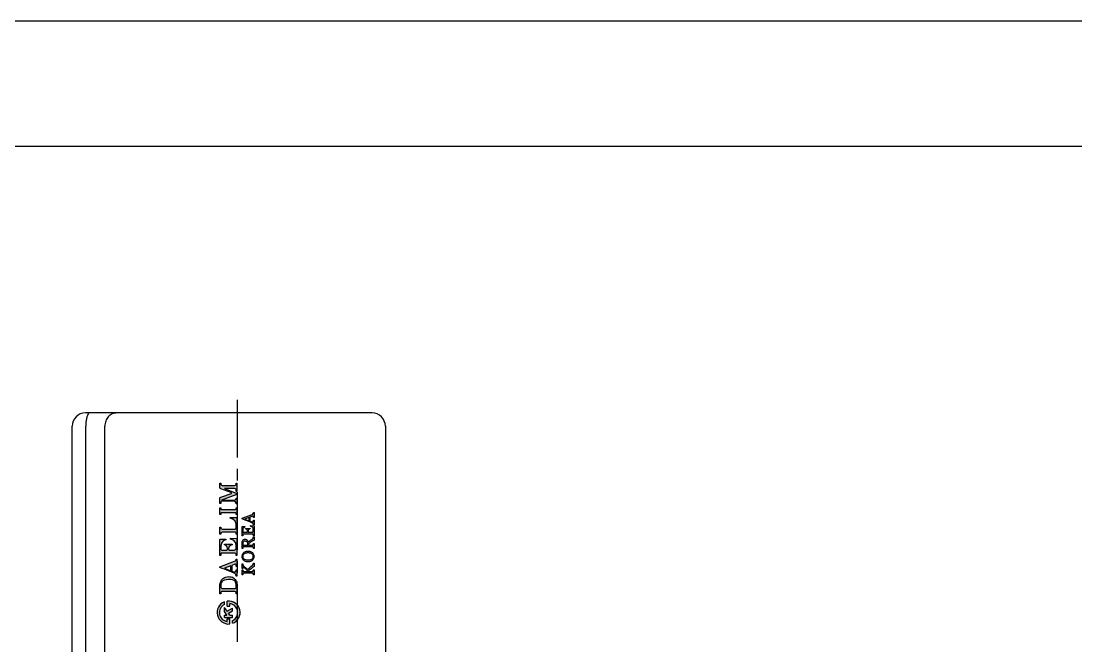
# Model space of a CAD drawing. Extents: x 38931 to 39525, y 15845 to 16265.
# Drawn here: x 39049.3 to 39209.3, y 16170.2 to 16265 of the extents above; entities that cross this region are included whole.
import ezdxf

# ---------------------------------------------------------------- set-up
doc = ezdxf.new("R2010")
doc.units = 0
doc.header["$LTSCALE"] = 7
doc.header["$MEASUREMENT"] = 0
doc.linetypes.add('CENTER', pattern=[2, 1.25, -0.25, 0.25, -0.25])
doc.layers.get('0').update_dxf_attribs({"color": 2, "linetype": 'CONTINUOUS'})
for name, color, linetype in [('CL', 1, 'CENTER'), ('D', 2, 'CONTINUOUS'), ('DIM', 2, 'CONTINUOUS'), ('DWG', 7, 'CONTINUOUS'), ('HATCHING', 3, 'CONTINUOUS'), ('TXT', 4, 'CONTINUOUS')]:
    doc.layers.add(name, color=color, linetype=linetype)

# ---------------------------------------------------------------- blocks, each defined once
blk = doc.blocks.new('a')
at = {"layer": 'HATCHING', "linetype": 'Continuous'}
h = blk.add_hatch(color=256, dxfattribs=at)
h.paths.add_polyline_path([(6607.74, 905.11), (6607.61, 905.11), (6607.61, 904.98), (6607.59, 904.86), (6607.5, 904.78), (6607.38, 904.75), (6605.5, 904.75), (6605.39, 904.78), (6605.31, 904.86), (6605.28, 904.97), (6605.27, 905.11), (6605.14, 905.11), (6605.14, 904.4), (6605.17, 904.33), (6605.21, 904.27), (6605.28, 904.24), (6605.83, 904.05), (6606.38, 903.84), (6606.92, 903.63), (6606.92, 903.56), (6605.27, 902.98), (6605.21, 902.93), (6605.16, 902.87), (6605.14, 902.79), (6605.14, 902), (6605.27, 902), (6605.27, 902.1), (6605.29, 902.22), (6605.36, 902.31), (6605.51, 902.35), (6607.28, 902.35), (6607.45, 902.3), (6607.56, 902.18), (6607.61, 901.99), (6607.74, 901.99), (6607.74, 902.84), (6607.61, 902.84), (6607.57, 902.69), (6607.46, 902.58), (6607.3, 902.54), (6606.99, 902.54), (6605.41, 902.54), (6607.7, 903.36), (6607.7, 903.56), (6605.82, 904.28), (6607.38, 904.28), (6607.52, 904.24), (6607.59, 904.14), (6607.62, 904), (6607.61, 903.84), (6607.74, 903.84)])
h.paths.add_polyline_path([(6607.74, 901.37), (6607.61, 901.37), (6607.61, 901.24), (6607.59, 901.16), (6607.53, 901.12), (6607.44, 901.1), (6605.41, 901.1), (6605.35, 901.12), (6605.3, 901.17), (6605.28, 901.24), (6605.27, 901.37), (6605.14, 901.37), (6605.14, 900.33), (6605.27, 900.33), (6605.28, 900.47), (6605.3, 900.56), (6605.36, 900.61), (6605.43, 900.62), (6607.4, 900.62), (6607.48, 900.62), (6607.57, 900.58), (6607.61, 900.48), (6607.61, 900.33), (6607.74, 900.33)])
h.paths.add_polyline_path([(6607.74, 899.76), (6607.73, 899.82), (6607.71, 899.85), (6607.65, 899.87), (6606.71, 899.91), (6606.71, 899.8), (6607.12, 899.66), (6607.45, 899.32), (6607.6, 898.92), (6607.59, 898.32), (6607.55, 898.19), (6607.47, 898.14), (6607.36, 898.13), (6605.48, 898.14), (6605.39, 898.15), (6605.31, 898.21), (6605.28, 898.32), (6605.27, 898.45), (6605.14, 898.45), (6605.14, 897.35), (6605.27, 897.35), (6605.28, 897.48), (6605.3, 897.57), (6605.38, 897.64), (6605.5, 897.67), (6607.41, 897.67), (6607.5, 897.65), (6607.58, 897.59), (6607.61, 897.5), (6607.61, 897.35), (6607.74, 897.35)])
h.paths.add_polyline_path([(6609.7, 899.96), (6610.11, 900.11), (6610.14, 900.12), (6610.17, 900.12), (6610.19, 900.09), (6610.2, 900.05), (6610.21, 900.01), (6610.22, 899.95), (6610.23, 899.89), (6610.32, 899.89), (6610.32, 900.63), (6610.23, 900.63), (6610.22, 900.6), (6610.21, 900.55), (6610.2, 900.51), (6610.19, 900.48), (6610.17, 900.45), (6610.15, 900.43), (6610.13, 900.41), (6610.1, 900.4), (6610.08, 900.38), (6610.05, 900.37), (6608.52, 899.78), (6608.52, 899.68), (6608.74, 899.59), (6608.99, 899.49), (6609.26, 899.39), (6609.53, 899.28), (6609.78, 899.19), (6610.01, 899.09), (6610.05, 899.08), (6610.08, 899.06), (6610.11, 899.04), (6610.14, 899.02), (6610.16, 898.99), (6610.19, 898.95), (6610.2, 898.91), (6610.21, 898.88), (6610.22, 898.84), (6610.23, 898.8), (6610.32, 898.8), (6610.32, 899.47), (6610.23, 899.47), (6610.22, 899.4), (6610.21, 899.35), (6610.2, 899.29), (6610.17, 899.25), (6610.15, 899.22), (6610.12, 899.21), (6610.07, 899.22), (6610.04, 899.22), (6610.01, 899.23), (6609.98, 899.24), (6609.94, 899.25), (6609.9, 899.27), (6609.86, 899.28), (6609.81, 899.3), (6609.76, 899.32), (6609.7, 899.34)])
h.paths.add_polyline_path([(6609.59, 899.91), (6609.59, 899.38), (6608.9, 899.64)], flags=16)
h.paths.add_polyline_path([(6610.32, 898.63), (6609.79, 898.66), (6609.79, 898.57), (6609.83, 898.55), (6609.89, 898.53), (6609.97, 898.49), (6610.04, 898.45), (6610.11, 898.41), (6610.16, 898.36), (6610.18, 898.33), (6610.19, 898.29), (6610.2, 898.26), (6610.2, 898.23), (6610.21, 898.19), (6610.21, 898.16), (6610.21, 898.12), (6610.21, 898.08), (6610.21, 898.04), (6610.21, 898), (6610.21, 897.97), (6610.21, 897.9), (6610.21, 897.85), (6610.21, 897.81), (6610.2, 897.77), (6610.19, 897.74), (6610.17, 897.7), (6610.13, 897.68), (6610.1, 897.67), (6610.07, 897.67), (6610.03, 897.66), (6609.98, 897.66), (6609.44, 897.66), (6609.44, 897.86), (6609.44, 897.91), (6609.44, 897.96), (6609.45, 898), (6609.46, 898.03), (6609.49, 898.06), (6609.51, 898.09), (6609.54, 898.1), (6609.57, 898.12), (6609.61, 898.13), (6609.66, 898.14), (6609.7, 898.15), (6609.74, 898.16), (6609.74, 898.25), (6609.04, 898.25), (6609.04, 898.16), (6609.08, 898.15), (6609.11, 898.14), (6609.15, 898.13), (6609.19, 898.12), (6609.23, 898.1), (6609.25, 898.09), (6609.28, 898.06), (6609.3, 898.03), (6609.31, 898.01), (6609.32, 897.97), (6609.33, 897.92), (6609.33, 897.86), (6609.33, 897.66), (6608.62, 897.66), (6608.62, 897.94), (6608.62, 897.99), (6608.62, 898.03), (6608.62, 898.07), (6608.62, 898.1), (6608.62, 898.13), (6608.63, 898.16), (6608.64, 898.21), (6608.68, 898.27), (6608.75, 898.32), (6608.82, 898.37), (6608.88, 898.41), (6608.95, 898.43), (6608.95, 898.53), (6608.52, 898.53), (6608.52, 897.13), (6608.61, 897.13), (6608.61, 897.16), (6608.61, 897.19), (6608.62, 897.23), (6608.63, 897.26), (6608.64, 897.29), (6608.65, 897.32), (6608.67, 897.34), (6608.69, 897.37), (6608.74, 897.39), (6608.78, 897.39), (6610.07, 897.39), (6610.12, 897.39), (6610.16, 897.37), (6610.18, 897.34), (6610.2, 897.31), (6610.21, 897.27), (6610.22, 897.24), (6610.22, 897.2), (6610.22, 897.16), (6610.23, 897.13), (6610.32, 897.13)])
h.paths.add_polyline_path([(6609.81, 896.45), (6609.91, 896.52), (6610.02, 896.6), (6610.07, 896.64), (6610.1, 896.67), (6610.13, 896.7), (6610.15, 896.73), (6610.17, 896.76), (6610.19, 896.79), (6610.2, 896.81), (6610.21, 896.84), (6610.22, 896.87), (6610.22, 896.9), (6610.22, 896.93), (6610.23, 896.95), (6610.32, 896.95), (6610.32, 896.47), (6610.16, 896.37), (6610.01, 896.27), (6609.88, 896.18), (6609.76, 896.09), (6609.63, 896), (6609.5, 895.9), (6609.5, 895.71), (6610.07, 895.71), (6610.1, 895.71), (6610.13, 895.72), (6610.15, 895.73), (6610.17, 895.74), (6610.19, 895.76), (6610.2, 895.79), (6610.21, 895.8), (6610.21, 895.83), (6610.22, 895.87), (6610.22, 895.9), (6610.23, 895.93), (6610.23, 895.96), (6610.32, 895.96), (6610.32, 895.2), (6610.23, 895.2), (6610.22, 895.22), (6610.22, 895.25), (6610.22, 895.29), (6610.21, 895.32), (6610.21, 895.35), (6610.2, 895.37), (6610.19, 895.39), (6610.17, 895.41), (6610.15, 895.42), (6610.13, 895.43), (6610.1, 895.44), (6610.07, 895.44), (6608.77, 895.44), (6608.74, 895.44), (6608.72, 895.44), (6608.69, 895.43), (6608.67, 895.42), (6608.65, 895.4), (6608.64, 895.37), (6608.63, 895.35), (6608.63, 895.32), (6608.62, 895.29), (6608.61, 895.25), (6608.61, 895.23), (6608.61, 895.2), (6608.52, 895.2), (6608.52, 896.03), (6608.52, 896.11), (6608.53, 896.18), (6608.54, 896.25), (6608.56, 896.31), (6608.58, 896.37), (6608.62, 896.43), (6608.65, 896.48), (6608.7, 896.52), (6608.75, 896.55), (6608.81, 896.58), (6608.87, 896.6), (6608.95, 896.6), (6609.01, 896.6), (6609.07, 896.59), (6609.13, 896.57), (6609.18, 896.54), (6609.23, 896.51), (6609.27, 896.47), (6609.3, 896.43), (6609.33, 896.39), (6609.36, 896.34), (6609.39, 896.28), (6609.41, 896.22), (6609.43, 896.16), (6609.54, 896.24), (6609.64, 896.32), (6609.73, 896.38)])
h.paths.add_polyline_path([(6609.38, 895.99), (6609.39, 895.88), (6609.39, 895.71), (6608.62, 895.71), (6608.62, 895.93), (6608.63, 896.03), (6608.66, 896.12), (6608.72, 896.19), (6608.79, 896.25), (6608.87, 896.28), (6608.97, 896.29), (6609.09, 896.27), (6609.2, 896.23), (6609.28, 896.17), (6609.34, 896.09)], flags=16)
h.paths.add_polyline_path([(6609.9, 894.7), (6609.79, 894.74), (6609.67, 894.78), (6609.55, 894.8), (6609.42, 894.81), (6609.29, 894.8), (6609.16, 894.78), (6609.05, 894.75), (6608.94, 894.7), (6608.85, 894.64), (6608.76, 894.57), (6608.69, 894.49), (6608.63, 894.4), (6608.58, 894.31), (6608.55, 894.2), (6608.52, 894.1), (6608.52, 893.98), (6608.52, 893.88), (6608.54, 893.77), (6608.58, 893.67), (6608.63, 893.57), (6608.69, 893.48), (6608.76, 893.4), (6608.85, 893.33), (6608.94, 893.27), (6609.05, 893.22), (6609.16, 893.19), (6609.28, 893.17), (6609.42, 893.16), (6609.54, 893.17), (6609.66, 893.19), (6609.78, 893.22), (6609.88, 893.27), (6609.98, 893.32), (6610.06, 893.39), (6610.14, 893.47), (6610.2, 893.56), (6610.25, 893.65), (6610.29, 893.76), (6610.31, 893.87), (6610.32, 893.98), (6610.31, 894.09), (6610.29, 894.2), (6610.25, 894.3), (6610.21, 894.4), (6610.15, 894.48), (6610.07, 894.56), (6609.99, 894.63)])
h.paths.add_polyline_path([(6609.3, 894.51), (6609.42, 894.52), (6609.53, 894.51), (6609.63, 894.5), (6609.73, 894.49), (6609.82, 894.46), (6609.9, 894.43), (6609.98, 894.39), (6610.05, 894.34), (6610.1, 894.28), (6610.15, 894.22), (6610.18, 894.15), (6610.2, 894.07), (6610.21, 893.98), (6610.2, 893.9), (6610.18, 893.82), (6610.15, 893.75), (6610.1, 893.68), (6610.05, 893.63), (6609.98, 893.58), (6609.91, 893.54), (6609.82, 893.51), (6609.73, 893.48), (6609.64, 893.47), (6609.53, 893.45), (6609.42, 893.45), (6609.32, 893.45), (6609.22, 893.46), (6609.12, 893.48), (6609.03, 893.5), (6608.94, 893.53), (6608.87, 893.57), (6608.8, 893.62), (6608.74, 893.67), (6608.69, 893.74), (6608.65, 893.81), (6608.63, 893.89), (6608.62, 893.98), (6608.63, 894.07), (6608.65, 894.14), (6608.68, 894.21), (6608.73, 894.28), (6608.78, 894.33), (6608.84, 894.38), (6608.92, 894.42), (6609, 894.46), (6609.09, 894.48), (6609.2, 894.5)], flags=16)
h.paths.add_polyline_path([(6607.74, 896.62), (6607.73, 896.66), (6607.69, 896.69), (6607.64, 896.71), (6606.76, 896.75), (6606.76, 896.62), (6607.2, 896.44), (6607.49, 896.08), (6607.59, 895.75), (6607.6, 895.57), (6607.6, 895.32), (6607.74, 895.32), (6607.74, 895.8)])
h.paths.add_polyline_path([(6607.74, 894.97), (6607.74, 895.32), (6607.6, 895.32), (6607.59, 895.18), (6607.57, 895.08), (6607.52, 895.02), (6607.44, 894.98), (6607.39, 894.97), (6607.32, 894.96), (6607.25, 894.96), (6606.56, 894.96), (6606.52, 894.98), (6606.49, 895.02), (6606.47, 895.07), (6606.47, 895.2), (6606.5, 895.32), (6606.3, 895.32), (6606.32, 895.2), (6606.32, 895.07), (6606.31, 895.02), (6606.27, 894.98), (6606.22, 894.96), (6605.43, 894.96), (6605.36, 894.98), (6605.31, 895.04), (6605.29, 895.13), (6605.29, 895.32), (6605.14, 895.32), (6605.14, 894.15), (6605.27, 894.15), (6605.28, 894.34), (6605.3, 894.42), (6605.36, 894.47), (6605.44, 894.49), (6607.39, 894.5), (6607.54, 894.45), (6607.6, 894.32), (6607.61, 894.15), (6607.74, 894.15)])
h.paths.add_polyline_path([(6606.73, 895.67), (6607, 895.75), (6607, 895.87), (6605.84, 895.87), (6605.84, 895.76), (6606.11, 895.66), (6606.27, 895.45), (6606.3, 895.32), (6606.5, 895.32), (6606.54, 895.48)])
h.paths.add_polyline_path([(6606.07, 896.53), (6606.07, 896.63), (6605.21, 896.59), (6605.18, 896.58), (6605.15, 896.55), (6605.14, 896.5), (6605.14, 895.32), (6605.29, 895.32), (6605.29, 895.55), (6605.38, 895.99), (6605.65, 896.33)])
h.paths.add_polyline_path([(6607.74, 893.58), (6607.62, 893.58), (6607.59, 893.41), (6607.5, 893.33), (6607.36, 893.27), (6605.14, 892.41), (6605.14, 892.31), (6605.47, 892.18), (6605.83, 892.05), (6606.22, 891.9), (6606.6, 891.74), (6606.97, 891.6), (6607.3, 891.47), (6607.41, 891.41), (6607.48, 891.34), (6607.55, 891.24), (6607.58, 891.17), (6607.61, 891.09), (6607.62, 891.01), (6607.74, 891.01), (6607.74, 891.94), (6607.62, 891.94), (6607.58, 891.76), (6607.49, 891.64), (6607.34, 891.63), (6606.95, 891.77), (6606.95, 892.62), (6607.43, 892.8), (6607.52, 892.8), (6607.59, 892.76), (6607.62, 892.69), (6607.62, 892.46), (6607.74, 892.46)])
h.paths.add_polyline_path([(6606.82, 892.58), (6606.82, 891.81), (6605.82, 892.2)], flags=16)
h.paths.add_polyline_path([(6609.9, 892.5), (6610.02, 892.59), (6610.06, 892.63), (6610.1, 892.66), (6610.13, 892.7), (6610.15, 892.74), (6610.18, 892.77), (6610.19, 892.79), (6610.2, 892.82), (6610.21, 892.85), (6610.22, 892.88), (6610.22, 892.91), (6610.22, 892.94), (6610.23, 892.96), (6610.32, 892.96), (6610.32, 892.45), (6610.17, 892.35), (6610.02, 892.25), (6609.87, 892.13), (6609.72, 892.01), (6609.58, 891.88), (6609.44, 891.76), (6609.44, 891.72), (6610.06, 891.72), (6610.09, 891.73), (6610.11, 891.73), (6610.14, 891.74), (6610.16, 891.75), (6610.18, 891.77), (6610.19, 891.8), (6610.2, 891.81), (6610.2, 891.84), (6610.21, 891.87), (6610.22, 891.91), (6610.22, 891.94), (6610.23, 891.96), (6610.32, 891.96), (6610.32, 891.22), (6610.23, 891.22), (6610.22, 891.24), (6610.22, 891.27), (6610.22, 891.3), (6610.22, 891.34), (6610.21, 891.36), (6610.2, 891.38), (6610.19, 891.4), (6610.17, 891.42), (6610.15, 891.44), (6610.13, 891.45), (6610.11, 891.45), (6610.08, 891.45), (6608.78, 891.45), (6608.75, 891.45), (6608.73, 891.45), (6608.7, 891.44), (6608.68, 891.43), (6608.67, 891.41), (6608.65, 891.38), (6608.64, 891.36), (6608.63, 891.33), (6608.62, 891.3), (6608.61, 891.27), (6608.61, 891.24), (6608.61, 891.22), (6608.52, 891.22), (6608.52, 891.96), (6608.61, 891.96), (6608.61, 891.94), (6608.61, 891.91), (6608.62, 891.88), (6608.62, 891.84), (6608.63, 891.82), (6608.64, 891.8), (6608.65, 891.77), (6608.67, 891.75), (6608.69, 891.74), (6608.71, 891.73), (6608.74, 891.73), (6608.77, 891.72), (6609.39, 891.72), (6609.39, 891.75), (6609.32, 891.82), (6609.25, 891.9), (6609.19, 891.97), (6609.12, 892.04), (6609.05, 892.11), (6608.98, 892.17), (6608.91, 892.23), (6608.84, 892.28), (6608.79, 892.32), (6608.75, 892.35), (6608.71, 892.36), (6608.67, 892.37), (6608.66, 892.36), (6608.65, 892.36), (6608.64, 892.34), (6608.63, 892.33), (6608.62, 892.31), (6608.62, 892.29), (6608.61, 892.27), (6608.61, 892.25), (6608.61, 892.23), (6608.61, 892.2), (6608.61, 892.18), (6608.52, 892.18), (6608.52, 892.86), (6608.61, 892.86), (6608.61, 892.85), (6608.61, 892.85), (6608.61, 892.84), (6608.61, 892.83), (6608.61, 892.81), (6608.61, 892.8), (6608.61, 892.79), (6608.62, 892.77), (6608.62, 892.75), (6608.62, 892.73), (6608.63, 892.7), (6608.64, 892.67), (6608.66, 892.64), (6608.67, 892.61), (6608.69, 892.58), (6608.71, 892.56), (6608.81, 892.47), (6608.91, 892.38), (6609.02, 892.29), (6609.12, 892.19), (6609.22, 892.1), (6609.31, 892), (6609.45, 892.13), (6609.57, 892.23), (6609.68, 892.32), (6609.79, 892.41)])
h.paths.add_polyline_path([(6607.05, 890.82), (6606.87, 890.88), (6606.68, 890.91), (6606.46, 890.92), (6606.23, 890.91), (6606.02, 890.86), (6605.84, 890.79), (6605.67, 890.69), (6605.53, 890.57), (6605.41, 890.43), (6605.34, 890.31), (6605.27, 890.18), (6605.22, 890.03), (6605.18, 889.88), (6605.15, 889.72), (6605.14, 889.57), (6605.14, 888.31), (6605.27, 888.31), (6605.27, 888.49), (6605.3, 888.59), (6605.37, 888.65), (6605.47, 888.66), (6607.43, 888.66), (6607.52, 888.63), (6607.59, 888.56), (6607.61, 888.47), (6607.61, 888.31), (6607.74, 888.31), (6607.74, 889.5), (6607.74, 889.69), (6607.73, 889.88), (6607.69, 890.07), (6607.64, 890.22), (6607.57, 890.35), (6607.48, 890.49), (6607.36, 890.61), (6607.21, 890.72)])
h.paths.add_polyline_path([(6606.46, 890.48), (6606.73, 890.47), (6607.04, 890.43), (6607.29, 890.33), (6607.39, 890.26), (6607.47, 890.16), (6607.54, 890.05), (6607.58, 889.91), (6607.61, 889.74), (6607.61, 889.57), (6607.61, 889.44), (6607.62, 889.32), (6607.61, 889.23), (6607.57, 889.17), (6607.53, 889.14), (6607.45, 889.13), (6605.45, 889.13), (6605.38, 889.15), (6605.32, 889.2), (6605.3, 889.29), (6605.29, 889.35), (6605.29, 889.42), (6605.29, 889.47), (6605.3, 889.65), (6605.31, 889.84), (6605.35, 889.99), (6605.42, 890.11), (6605.49, 890.2), (6605.58, 890.29), (6605.84, 890.41), (6606.17, 890.46)], flags=16)
h.paths.add_polyline_path([(6606.27, 887.22), (6606.27, 886.42), (6606.65, 886.42), (6606.65, 886.84, -0.734082), (6607.08, 884.26), (6607.08, 883.85, 0.878721)])
h.paths.add_polyline_path([(6607.08, 885.73), (6607.08, 886.16), (6606.24, 885.68), (6605.83, 886.26), (6605.83, 885.61), (6606.21, 885.08), (6605.83, 885.08), (6605.83, 884.7), (6607.08, 884.7), (6607.08, 885.08), (6606.67, 885.08), (6606.46, 885.37)])
h.paths.add_polyline_path([(6605.83, 886.71), (6605.83, 887.12, 0.878721), (6606.65, 883.74), (6606.65, 884.54), (6606.27, 884.54), (6606.27, 884.12, -0.734082)])
for p, q in [((6605.83, 886.71), (6605.83, 887.12)), ((6606.27, 886.42), (6606.27, 887.22)), ((6606.27, 886.42), (6606.65, 886.42)), ((6606.65, 886.42), (6606.65, 886.84)), ((6606.24, 885.68), (6605.83, 886.26)), ((6605.83, 885.61), (6605.83, 886.26)), ((6606.21, 885.08), (6605.83, 885.61)), ((6605.83, 884.7), (6605.83, 885.08)), ((6605.83, 885.08), (6606.21, 885.08)), ((6606.24, 885.68), (6607.08, 886.16)), ((6606.46, 885.37), (6607.08, 885.73)), ((6606.67, 885.08), (6606.46, 885.37)), ((6606.67, 885.08), (6607.08, 885.08)), ((6607.08, 885.73), (6607.08, 886.16)), ((6607.08, 884.7), (6607.08, 885.08)), ((6605.83, 884.7), (6607.08, 884.7)), ((6606.27, 884.12), (6606.27, 884.54)), ((6606.27, 884.54), (6606.65, 884.54)), ((6606.65, 883.74), (6606.65, 884.54)), ((6607.08, 883.85), (6607.08, 884.26))]:
    blk.add_line(p, q)
for radius, start, end in [(1.75, 110.9248, 276.1506), (1.38, 117.0357, 262.1625), (1.75, 290.9248, 96.1506), (1.38, 297.0357, 82.1625)]:
    blk.add_arc((6606.46, 885.48), radius, start, end)
at = {"layer": 'D', "color": 2}
for p, q in [((6605.14, 904.4), (6605.14, 905.11)), ((6605.14, 905.11), (6605.27, 905.11)), ((6605.17, 904.33), (6605.14, 904.4)), ((6605.21, 904.27), (6605.17, 904.33)), ((6605.28, 904.24), (6605.21, 904.27)), ((6605.27, 905.11), (6605.28, 904.97)), ((6605.28, 904.97), (6605.31, 904.86)), ((6605.83, 904.05), (6605.28, 904.24)), ((6605.31, 904.86), (6605.39, 904.78)), ((6605.39, 904.78), (6605.5, 904.75)), ((6605.5, 904.75), (6607.38, 904.75)), ((6607.38, 904.28), (6605.82, 904.28)), ((6605.82, 904.28), (6607.7, 903.56)), ((6606.38, 903.84), (6605.83, 904.05)), ((6607.38, 904.75), (6607.5, 904.78)), ((6607.52, 904.24), (6607.38, 904.28)), ((6607.5, 904.78), (6607.59, 904.86)), ((6607.59, 904.14), (6607.52, 904.24)), ((6607.59, 904.86), (6607.61, 904.98)), ((6607.62, 904), (6607.59, 904.14)), ((6607.61, 904.98), (6607.61, 905.11)), ((6607.61, 905.11), (6607.74, 905.11)), ((6607.61, 903.84), (6607.62, 904)), ((6607.74, 905.11), (6607.74, 903.84)), ((6605.14, 902.79), (6605.16, 902.87)), ((6605.14, 902), (6605.14, 902.79)), ((6605.16, 902.87), (6605.21, 902.93)), ((6605.21, 902.93), (6605.27, 902.98)), ((6605.27, 902.98), (6606.92, 903.56)), ((6607.7, 903.36), (6605.41, 902.54)), ((6605.41, 902.54), (6606.99, 902.54)), ((6606.92, 903.63), (6606.38, 903.84)), ((6606.92, 903.56), (6606.92, 903.63)), ((6606.99, 902.54), (6607.3, 902.54)), ((6607.3, 902.54), (6607.46, 902.58)), ((6607.46, 902.58), (6607.57, 902.69)), ((6607.57, 902.69), (6607.61, 902.84)), ((6607.74, 903.84), (6607.61, 903.84)), ((6607.61, 902.84), (6607.74, 902.84)), ((6607.7, 903.56), (6607.7, 903.36)), ((6607.74, 902.84), (6607.74, 901.99)), ((6605.27, 902), (6605.14, 902)), ((6605.14, 900.33), (6605.14, 901.37)), ((6605.14, 901.37), (6605.27, 901.37)), ((6605.29, 902.22), (6605.27, 902.1)), ((6605.27, 902.1), (6605.27, 902)), ((6605.27, 901.37), (6605.28, 901.24)), ((6605.28, 901.24), (6605.3, 901.17)), ((6605.36, 902.31), (6605.29, 902.22)), ((6605.3, 901.17), (6605.35, 901.12)), ((6605.35, 901.12), (6605.41, 901.1)), ((6605.51, 902.35), (6605.36, 902.31)), ((6605.41, 901.1), (6607.44, 901.1)), ((6607.28, 902.35), (6605.51, 902.35)), ((6607.45, 902.3), (6607.28, 902.35)), ((6607.44, 901.1), (6607.53, 901.12)), ((6607.56, 902.18), (6607.45, 902.3)), ((6607.53, 901.12), (6607.59, 901.16)), ((6607.61, 901.99), (6607.56, 902.18)), ((6607.59, 901.16), (6607.61, 901.24)), ((6607.74, 901.99), (6607.61, 901.99)), ((6607.61, 901.24), (6607.61, 901.37)), ((6607.61, 901.37), (6607.74, 901.37)), ((6607.74, 901.37), (6607.74, 900.33)), ((6605.27, 900.33), (6605.14, 900.33)), ((6605.28, 900.47), (6605.27, 900.33)), ((6605.3, 900.56), (6605.28, 900.47)), ((6605.36, 900.61), (6605.3, 900.56)), ((6605.43, 900.62), (6605.36, 900.61)), ((6607.4, 900.62), (6605.43, 900.62)), ((6606.71, 899.8), (6606.71, 899.91)), ((6606.71, 899.91), (6607.65, 899.87)), ((6607.12, 899.66), (6606.71, 899.8)), ((6607.45, 899.32), (6607.12, 899.66)), ((6607.48, 900.62), (6607.4, 900.62)), ((6607.6, 898.92), (6607.45, 899.32)), ((6607.57, 900.58), (6607.48, 900.62)), ((6607.61, 900.48), (6607.57, 900.58)), ((6607.61, 900.33), (6607.61, 900.48)), ((6607.74, 900.33), (6607.61, 900.33)), ((6607.65, 899.87), (6607.71, 899.85)), ((6607.71, 899.85), (6607.73, 899.82)), ((6607.73, 899.82), (6607.74, 899.76)), ((6607.74, 899.76), (6607.74, 897.35)), ((6608.52, 899.78), (6610.05, 900.37)), ((6608.52, 899.68), (6608.52, 899.78)), ((6608.74, 899.59), (6608.52, 899.68)), ((6608.99, 899.49), (6608.74, 899.59)), ((6609.59, 899.91), (6608.9, 899.64)), ((6608.9, 899.64), (6609.59, 899.38)), ((6609.26, 899.39), (6608.99, 899.49)), ((6609.53, 899.28), (6609.26, 899.39)), ((6609.78, 899.19), (6609.53, 899.28)), ((6609.59, 899.38), (6609.59, 899.91)), ((6610.1, 900.11), (6609.7, 899.96)), ((6609.7, 899.96), (6609.7, 899.34)), ((6609.7, 899.34), (6609.76, 899.32)), ((6609.76, 899.32), (6609.81, 899.3)), ((6610.01, 899.09), (6609.78, 899.19)), ((6609.81, 899.3), (6609.86, 899.28)), ((6609.86, 899.28), (6609.9, 899.27)), ((6609.9, 899.27), (6609.94, 899.25)), ((6609.94, 899.25), (6609.98, 899.24)), ((6609.98, 899.24), (6610.01, 899.23)), ((6610.01, 899.23), (6610.04, 899.22)), ((6610.04, 899.22), (6610.06, 899.22)), ((6610.05, 900.37), (6610.08, 900.38)), ((6610.06, 899.22), (6610.08, 899.21)), ((6610.08, 900.38), (6610.1, 900.4)), ((6610.08, 899.21), (6610.1, 899.21)), ((6610.1, 900.4), (6610.13, 900.41)), ((6610.11, 900.11), (6610.1, 900.11)), ((6610.1, 899.21), (6610.12, 899.21)), ((6610.12, 900.11), (6610.11, 900.11)), ((6610.13, 900.11), (6610.12, 900.11)), ((6610.12, 899.21), (6610.15, 899.22)), ((6610.13, 900.41), (6610.15, 900.43)), ((6610.14, 900.12), (6610.13, 900.11)), ((6610.15, 900.12), (6610.14, 900.12)), ((6610.15, 900.43), (6610.17, 900.45)), ((6610.16, 900.12), (6610.15, 900.12)), ((6610.15, 899.22), (6610.17, 899.25)), ((6610.17, 900.11), (6610.16, 900.12)), ((6610.17, 900.45), (6610.19, 900.48)), ((6610.19, 900.09), (6610.17, 900.11)), ((6610.17, 899.25), (6610.2, 899.29)), ((6610.19, 900.48), (6610.2, 900.5)), ((6610.2, 900.05), (6610.19, 900.09)), ((6610.2, 900.5), (6610.21, 900.52)), ((6610.21, 900.01), (6610.2, 900.05)), ((6610.2, 899.29), (6610.21, 899.35)), ((6610.21, 900.55), (6610.22, 900.58)), ((6610.21, 900.52), (6610.21, 900.55)), ((6610.22, 899.95), (6610.21, 900.01)), ((6610.21, 899.35), (6610.22, 899.4)), ((6610.22, 900.58), (6610.23, 900.61)), ((6610.23, 899.89), (6610.22, 899.95)), ((6610.22, 899.4), (6610.23, 899.47)), ((6610.23, 900.61), (6610.23, 900.63)), ((6610.23, 900.63), (6610.32, 900.63)), ((6610.32, 899.89), (6610.23, 899.89)), ((6610.23, 899.47), (6610.32, 899.47)), ((6610.32, 900.63), (6610.32, 899.89)), ((6610.32, 899.47), (6610.32, 898.8)), ((6605.14, 897.35), (6605.14, 898.45)), ((6605.14, 898.45), (6605.27, 898.45)), ((6605.27, 898.45), (6605.28, 898.32)), ((6605.28, 898.32), (6605.31, 898.21)), ((6605.3, 897.57), (6605.28, 897.48)), ((6605.38, 897.64), (6605.3, 897.57)), ((6605.31, 898.21), (6605.39, 898.15)), ((6605.5, 897.67), (6605.38, 897.64)), ((6605.39, 898.15), (6605.48, 898.14)), ((6605.48, 898.14), (6607.36, 898.13)), ((6607.41, 897.67), (6605.5, 897.67)), ((6607.36, 898.13), (6607.47, 898.14)), ((6607.5, 897.65), (6607.41, 897.67)), ((6607.47, 898.14), (6607.55, 898.19)), ((6607.58, 897.59), (6607.5, 897.65)), ((6607.55, 898.19), (6607.59, 898.32)), ((6607.61, 897.5), (6607.58, 897.59)), ((6607.59, 898.32), (6607.6, 898.92)), ((6608.52, 897.13), (6608.52, 898.53)), ((6608.52, 898.53), (6608.95, 898.53)), ((6608.63, 898.16), (6608.62, 898.13)), ((6608.62, 898.13), (6608.62, 898.1)), ((6608.62, 898.1), (6608.62, 898.07)), ((6608.62, 898.07), (6608.62, 898.03)), ((6608.62, 898.03), (6608.62, 897.99)), ((6608.62, 897.99), (6608.62, 897.94)), ((6608.62, 897.94), (6608.62, 897.66)), ((6608.62, 897.66), (6609.33, 897.66)), ((6608.64, 898.21), (6608.63, 898.16)), ((6608.68, 898.27), (6608.64, 898.21)), ((6608.75, 898.32), (6608.68, 898.27)), ((6608.82, 898.37), (6608.75, 898.32)), ((6608.88, 898.41), (6608.82, 898.37)), ((6608.95, 898.43), (6608.88, 898.41)), ((6608.95, 898.53), (6608.95, 898.43)), ((6609.04, 898.16), (6609.04, 898.25)), ((6609.04, 898.25), (6609.74, 898.25)), ((6609.08, 898.15), (6609.04, 898.16)), ((6609.11, 898.14), (6609.08, 898.15)), ((6609.15, 898.13), (6609.11, 898.14)), ((6609.19, 898.12), (6609.15, 898.13)), ((6609.23, 898.1), (6609.19, 898.12)), ((6609.25, 898.09), (6609.23, 898.1)), ((6609.28, 898.06), (6609.25, 898.09)), ((6609.3, 898.03), (6609.28, 898.06)), ((6609.31, 898.01), (6609.3, 898.03)), ((6609.32, 897.97), (6609.31, 898.01)), ((6609.33, 897.92), (6609.32, 897.97)), ((6609.33, 897.86), (6609.33, 897.92)), ((6609.33, 897.66), (6609.33, 897.86)), ((6609.45, 898), (6609.44, 897.96)), ((6609.44, 897.96), (6609.44, 897.91)), ((6609.44, 897.91), (6609.44, 897.86)), ((6609.44, 897.86), (6609.44, 897.66)), ((6609.44, 897.66), (6609.98, 897.66)), ((6609.46, 898.03), (6609.45, 898)), ((6609.49, 898.06), (6609.46, 898.03)), ((6609.51, 898.09), (6609.49, 898.06)), ((6609.54, 898.1), (6609.51, 898.09)), ((6609.57, 898.12), (6609.54, 898.1)), ((6609.61, 898.13), (6609.57, 898.12)), ((6609.66, 898.14), (6609.61, 898.13)), ((6609.7, 898.15), (6609.66, 898.14)), ((6609.74, 898.16), (6609.7, 898.15)), ((6609.74, 898.25), (6609.74, 898.16)), ((6609.79, 898.57), (6609.79, 898.66)), ((6609.79, 898.66), (6610.32, 898.63)), ((6609.83, 898.55), (6609.79, 898.57)), ((6609.89, 898.53), (6609.83, 898.55)), ((6609.97, 898.49), (6609.89, 898.53)), ((6610.04, 898.45), (6609.97, 898.49)), ((6609.98, 897.66), (6610.03, 897.66)), ((6610.05, 899.08), (6610.01, 899.09)), ((6610.03, 897.66), (6610.07, 897.67)), ((6610.11, 898.41), (6610.04, 898.45)), ((6610.08, 899.06), (6610.05, 899.08)), ((6610.07, 897.67), (6610.1, 897.67)), ((6610.11, 899.04), (6610.08, 899.06)), ((6610.1, 897.67), (6610.13, 897.68)), ((6610.14, 899.02), (6610.11, 899.04)), ((6610.15, 898.37), (6610.11, 898.41)), ((6610.13, 897.68), (6610.16, 897.7)), ((6610.16, 898.99), (6610.14, 899.02)), ((6610.17, 898.35), (6610.15, 898.37)), ((6610.18, 898.96), (6610.16, 898.99)), ((6610.16, 897.7), (6610.17, 897.72)), ((6610.18, 898.33), (6610.17, 898.35)), ((6610.17, 897.72), (6610.19, 897.74)), ((6610.19, 898.94), (6610.18, 898.96)), ((6610.19, 898.29), (6610.18, 898.33)), ((6610.2, 898.91), (6610.19, 898.94)), ((6610.2, 898.26), (6610.19, 898.29)), ((6610.19, 897.74), (6610.2, 897.77)), ((6610.21, 898.88), (6610.2, 898.91)), ((6610.2, 898.23), (6610.2, 898.26)), ((6610.21, 898.19), (6610.2, 898.23)), ((6610.2, 897.77), (6610.21, 897.81)), ((6610.22, 898.85), (6610.21, 898.88)), ((6610.21, 898.16), (6610.21, 898.19)), ((6610.21, 898.12), (6610.21, 898.16)), ((6610.21, 898.08), (6610.21, 898.12)), ((6610.21, 898.04), (6610.21, 898.08)), ((6610.21, 898), (6610.21, 898.04)), ((6610.21, 897.97), (6610.21, 898)), ((6610.21, 897.9), (6610.21, 897.97)), ((6610.21, 897.85), (6610.21, 897.9)), ((6610.21, 897.81), (6610.21, 897.85)), ((6610.23, 898.82), (6610.22, 898.85)), ((6610.23, 898.8), (6610.23, 898.82)), ((6610.32, 898.8), (6610.23, 898.8)), ((6610.32, 898.63), (6610.32, 897.13)), ((6605.27, 897.35), (6605.14, 897.35)), ((6605.14, 896.5), (6605.15, 896.55)), ((6605.14, 894.15), (6605.14, 896.5)), ((6605.15, 896.55), (6605.18, 896.58)), ((6605.18, 896.58), (6605.21, 896.59)), ((6605.21, 896.59), (6606.07, 896.63)), ((6605.28, 897.48), (6605.27, 897.35)), ((6605.38, 895.99), (6605.29, 895.55)), ((6605.65, 896.33), (6605.38, 895.99)), ((6606.07, 896.53), (6605.65, 896.33)), ((6606.07, 896.63), (6606.07, 896.53)), ((6606.76, 896.62), (6606.76, 896.75)), ((6606.76, 896.75), (6607.64, 896.71)), ((6607.2, 896.44), (6606.76, 896.62)), ((6607.49, 896.08), (6607.2, 896.44)), ((6607.59, 895.75), (6607.49, 896.08)), ((6607.61, 897.35), (6607.61, 897.5)), ((6607.74, 897.35), (6607.61, 897.35)), ((6607.64, 896.71), (6607.69, 896.69)), ((6607.69, 896.69), (6607.73, 896.66)), ((6607.73, 896.66), (6607.74, 896.62)), ((6607.74, 896.62), (6607.74, 895.8)), ((6608.61, 897.13), (6608.52, 897.13)), ((6608.52, 896.11), (6608.53, 896.18)), ((6608.52, 896.03), (6608.52, 896.11)), ((6608.52, 895.2), (6608.52, 896.03)), ((6608.53, 896.18), (6608.54, 896.25)), ((6608.54, 896.25), (6608.56, 896.31)), ((6608.56, 896.31), (6608.58, 896.37)), ((6608.58, 896.37), (6608.62, 896.43)), ((6608.62, 897.23), (6608.61, 897.19)), ((6608.61, 897.19), (6608.61, 897.16)), ((6608.61, 897.16), (6608.61, 897.13)), ((6608.63, 897.26), (6608.62, 897.23)), ((6608.62, 896.43), (6608.65, 896.48)), ((6608.63, 896.03), (6608.62, 895.93)), ((6608.64, 897.29), (6608.63, 897.26)), ((6608.66, 896.12), (6608.63, 896.03)), ((6608.65, 897.32), (6608.64, 897.29)), ((6608.67, 897.34), (6608.65, 897.32)), ((6608.65, 896.48), (6608.7, 896.52)), ((6608.72, 896.19), (6608.66, 896.12)), ((6608.68, 897.36), (6608.67, 897.34)), ((6608.7, 897.38), (6608.68, 897.36)), ((6608.73, 897.38), (6608.7, 897.38)), ((6608.7, 896.52), (6608.75, 896.55)), ((6608.79, 896.25), (6608.72, 896.19)), ((6608.75, 897.39), (6608.73, 897.38)), ((6608.78, 897.39), (6608.75, 897.39)), ((6608.75, 896.55), (6608.81, 896.58)), ((6610.07, 897.39), (6608.78, 897.39)), ((6608.87, 896.28), (6608.79, 896.25)), ((6608.81, 896.58), (6608.87, 896.6)), ((6608.87, 896.6), (6608.95, 896.6)), ((6608.97, 896.29), (6608.87, 896.28)), ((6608.95, 896.6), (6609.01, 896.6)), ((6609.09, 896.27), (6608.97, 896.29)), ((6609.01, 896.6), (6609.07, 896.59)), ((6609.07, 896.59), (6609.13, 896.57)), ((6609.2, 896.23), (6609.09, 896.27)), ((6609.13, 896.57), (6609.18, 896.54)), ((6609.18, 896.54), (6609.23, 896.51)), ((6609.28, 896.17), (6609.2, 896.23)), ((6609.23, 896.51), (6609.27, 896.47)), ((6609.27, 896.47), (6609.3, 896.43)), ((6609.34, 896.09), (6609.28, 896.17)), ((6609.3, 896.43), (6609.33, 896.39)), ((6609.33, 896.39), (6609.36, 896.34)), ((6609.38, 895.99), (6609.34, 896.09)), ((6609.36, 896.34), (6609.39, 896.28)), ((6609.39, 895.88), (6609.38, 895.99)), ((6609.39, 896.28), (6609.41, 896.22)), ((6609.41, 896.22), (6609.43, 896.16)), ((6609.43, 896.16), (6609.54, 896.24)), ((6609.63, 896), (6609.5, 895.9)), ((6609.54, 896.24), (6609.64, 896.32)), ((6609.76, 896.09), (6609.63, 896)), ((6609.64, 896.32), (6609.73, 896.38)), ((6609.73, 896.38), (6609.81, 896.45)), ((6609.88, 896.18), (6609.76, 896.09)), ((6609.81, 896.45), (6609.91, 896.52)), ((6610.01, 896.27), (6609.88, 896.18)), ((6609.91, 896.52), (6610.02, 896.6)), ((6610.16, 896.37), (6610.01, 896.27)), ((6610.02, 896.6), (6610.07, 896.64)), ((6610.1, 897.39), (6610.07, 897.39)), ((6610.07, 896.64), (6610.1, 896.67)), ((6610.13, 897.38), (6610.1, 897.39)), ((6610.1, 896.67), (6610.13, 896.7)), ((6610.15, 897.37), (6610.13, 897.38)), ((6610.13, 896.7), (6610.15, 896.73)), ((6610.17, 897.36), (6610.15, 897.37)), ((6610.15, 896.73), (6610.17, 896.76)), ((6610.32, 896.47), (6610.16, 896.37)), ((6610.18, 897.34), (6610.17, 897.36)), ((6610.17, 896.76), (6610.19, 896.79)), ((6610.2, 897.32), (6610.18, 897.34)), ((6610.19, 896.79), (6610.2, 896.81)), ((6610.2, 897.3), (6610.2, 897.32)), ((6610.21, 897.27), (6610.2, 897.3)), ((6610.2, 896.81), (6610.21, 896.84)), ((6610.22, 897.24), (6610.21, 897.27)), ((6610.21, 896.84), (6610.22, 896.87)), ((6610.22, 897.2), (6610.22, 897.24)), ((6610.22, 897.16), (6610.22, 897.2)), ((6610.23, 897.13), (6610.22, 897.16)), ((6610.22, 896.93), (6610.23, 896.95)), ((6610.22, 896.9), (6610.22, 896.93)), ((6610.22, 896.87), (6610.22, 896.9)), ((6610.32, 897.13), (6610.23, 897.13)), ((6610.23, 896.95), (6610.32, 896.95)), ((6610.32, 896.95), (6610.32, 896.47)), ((6605.3, 894.42), (6605.28, 894.34)), ((6605.29, 895.55), (6605.29, 895.13)), ((6605.29, 895.13), (6605.31, 895.04)), ((6605.36, 894.47), (6605.3, 894.42)), ((6605.31, 895.04), (6605.36, 894.98)), ((6605.36, 894.98), (6605.43, 894.96)), ((6605.44, 894.49), (6605.36, 894.47)), ((6605.43, 894.96), (6606.22, 894.96)), ((6607.39, 894.5), (6605.44, 894.49)), ((6605.84, 895.76), (6605.84, 895.87)), ((6605.84, 895.87), (6607, 895.87)), ((6606.11, 895.66), (6605.84, 895.76)), ((6606.27, 895.45), (6606.11, 895.66)), ((6606.22, 894.96), (6606.27, 894.98)), ((6606.32, 895.2), (6606.27, 895.45)), ((6606.27, 894.98), (6606.31, 895.02)), ((6606.31, 895.02), (6606.32, 895.07)), ((6606.32, 895.07), (6606.32, 895.2)), ((6606.54, 895.48), (6606.47, 895.2)), ((6606.47, 895.2), (6606.47, 895.07)), ((6606.47, 895.07), (6606.49, 895.02)), ((6606.49, 895.02), (6606.52, 894.98)), ((6606.52, 894.98), (6606.56, 894.96)), ((6606.73, 895.67), (6606.54, 895.48)), ((6606.56, 894.96), (6607.25, 894.96)), ((6607, 895.75), (6606.73, 895.67)), ((6607, 895.87), (6607, 895.75)), ((6607.25, 894.96), (6607.32, 894.96)), ((6607.32, 894.96), (6607.39, 894.97)), ((6607.39, 894.97), (6607.44, 894.98)), ((6607.54, 894.45), (6607.39, 894.5)), ((6607.44, 894.98), (6607.52, 895.02)), ((6607.52, 895.02), (6607.57, 895.08)), ((6607.6, 894.32), (6607.54, 894.45)), ((6607.57, 895.08), (6607.59, 895.18)), ((6607.6, 895.57), (6607.59, 895.75)), ((6607.59, 895.18), (6607.6, 895.33)), ((6607.6, 895.33), (6607.6, 895.57)), ((6607.74, 895.8), (6607.74, 894.97)), ((6607.74, 894.97), (6607.74, 894.15)), ((6608.61, 895.2), (6608.52, 895.2)), ((6608.58, 894.31), (6608.63, 894.4)), ((6608.62, 895.29), (6608.61, 895.25)), ((6608.61, 895.25), (6608.61, 895.23)), ((6608.61, 895.23), (6608.61, 895.2)), ((6608.62, 895.93), (6608.62, 895.71)), ((6608.62, 895.71), (6609.39, 895.71)), ((6608.63, 895.32), (6608.62, 895.29)), ((6608.64, 895.37), (6608.63, 895.35)), ((6608.63, 895.35), (6608.63, 895.32)), ((6608.63, 894.4), (6608.69, 894.49)), ((6608.65, 895.4), (6608.64, 895.37)), ((6608.67, 895.42), (6608.65, 895.4)), ((6608.69, 895.43), (6608.67, 895.42)), ((6608.72, 895.44), (6608.69, 895.43)), ((6608.69, 894.49), (6608.76, 894.57)), ((6608.74, 895.44), (6608.72, 895.44)), ((6608.77, 895.44), (6608.74, 895.44)), ((6608.76, 894.57), (6608.85, 894.64)), ((6610.07, 895.44), (6608.77, 895.44)), ((6608.84, 894.38), (6608.78, 894.33)), ((6608.92, 894.42), (6608.84, 894.38)), ((6608.85, 894.64), (6608.94, 894.7)), ((6609, 894.46), (6608.92, 894.42)), ((6608.94, 894.7), (6609.05, 894.75)), ((6609.09, 894.48), (6609, 894.46)), ((6609.05, 894.75), (6609.16, 894.78)), ((6609.2, 894.5), (6609.09, 894.48)), ((6609.16, 894.78), (6609.29, 894.8)), ((6609.3, 894.51), (6609.2, 894.5)), ((6609.29, 894.8), (6609.42, 894.81)), ((6609.42, 894.52), (6609.3, 894.51)), ((6609.39, 895.71), (6609.39, 895.88)), ((6609.42, 894.81), (6609.55, 894.8)), ((6609.53, 894.51), (6609.42, 894.52)), ((6609.5, 895.9), (6609.5, 895.71)), ((6609.5, 895.71), (6610.07, 895.71)), ((6609.63, 894.5), (6609.53, 894.51)), ((6609.55, 894.8), (6609.67, 894.78)), ((6609.73, 894.49), (6609.63, 894.5)), ((6609.67, 894.78), (6609.79, 894.74)), ((6609.82, 894.46), (6609.73, 894.49)), ((6609.79, 894.74), (6609.9, 894.7)), ((6609.9, 894.43), (6609.82, 894.46)), ((6609.9, 894.7), (6609.99, 894.63)), ((6609.98, 894.39), (6609.9, 894.43)), ((6610.05, 894.34), (6609.98, 894.39)), ((6609.99, 894.63), (6610.07, 894.56)), ((6610.07, 895.71), (6610.1, 895.71)), ((6610.1, 895.44), (6610.07, 895.44)), ((6610.07, 894.56), (6610.15, 894.48)), ((6610.1, 895.71), (6610.13, 895.72)), ((6610.13, 895.43), (6610.1, 895.44)), ((6610.13, 895.72), (6610.15, 895.73)), ((6610.15, 895.42), (6610.13, 895.43)), ((6610.15, 895.73), (6610.17, 895.74)), ((6610.17, 895.41), (6610.15, 895.42)), ((6610.15, 894.48), (6610.21, 894.4)), ((6610.17, 895.74), (6610.19, 895.76)), ((6610.19, 895.39), (6610.17, 895.41)), ((6610.19, 895.76), (6610.2, 895.79)), ((6610.2, 895.37), (6610.19, 895.39)), ((6610.2, 895.79), (6610.21, 895.8)), ((6610.21, 895.35), (6610.2, 895.37)), ((6610.21, 895.83), (6610.22, 895.87)), ((6610.21, 895.8), (6610.21, 895.83)), ((6610.21, 895.32), (6610.21, 895.35)), ((6610.22, 895.29), (6610.21, 895.32)), ((6610.21, 894.4), (6610.25, 894.3)), ((6610.22, 895.9), (6610.23, 895.93)), ((6610.22, 895.87), (6610.22, 895.9)), ((6610.22, 895.25), (6610.22, 895.29)), ((6610.22, 895.22), (6610.22, 895.25)), ((6610.23, 895.2), (6610.22, 895.22)), ((6610.23, 895.96), (6610.32, 895.96)), ((6610.23, 895.93), (6610.23, 895.96)), ((6610.32, 895.2), (6610.23, 895.2)), ((6610.32, 895.96), (6610.32, 895.2)), ((6605.27, 894.15), (6605.14, 894.15)), ((6605.14, 892.41), (6607.36, 893.27)), ((6605.28, 894.34), (6605.27, 894.15)), ((6607.43, 892.8), (6606.95, 892.62)), ((6607.36, 893.27), (6607.5, 893.33)), ((6607.52, 892.8), (6607.43, 892.8)), ((6607.5, 893.33), (6607.59, 893.41)), ((6607.59, 892.76), (6607.52, 892.8)), ((6607.59, 893.41), (6607.62, 893.58)), ((6607.61, 894.15), (6607.6, 894.32)), ((6607.74, 894.15), (6607.61, 894.15)), ((6607.62, 893.58), (6607.74, 893.58)), ((6607.74, 893.58), (6607.74, 892.46)), ((6608.52, 894.1), (6608.55, 894.2)), ((6608.52, 893.98), (6608.52, 894.1)), ((6608.52, 893.88), (6608.52, 893.98)), ((6608.54, 893.77), (6608.52, 893.88)), ((6608.52, 892.18), (6608.52, 892.86)), ((6608.52, 892.86), (6608.61, 892.86)), ((6608.58, 893.67), (6608.54, 893.77)), ((6608.55, 894.2), (6608.58, 894.31)), ((6608.63, 893.57), (6608.58, 893.67)), ((6608.61, 892.86), (6608.61, 892.85)), ((6608.61, 892.85), (6608.61, 892.84)), ((6608.61, 892.85), (6608.61, 892.85)), ((6608.61, 892.84), (6608.61, 892.83)), ((6608.61, 892.83), (6608.61, 892.82)), ((6608.61, 892.82), (6608.61, 892.81)), ((6608.61, 892.81), (6608.61, 892.8)), ((6608.61, 892.8), (6608.61, 892.79)), ((6608.61, 892.79), (6608.62, 892.77)), ((6608.63, 894.07), (6608.62, 893.98)), ((6608.62, 893.98), (6608.63, 893.89)), ((6608.62, 892.77), (6608.62, 892.76)), ((6608.65, 894.14), (6608.63, 894.07)), ((6608.63, 893.89), (6608.65, 893.81)), ((6608.69, 893.48), (6608.63, 893.57)), ((6608.68, 894.21), (6608.65, 894.14)), ((6608.65, 893.81), (6608.69, 893.74)), ((6608.73, 894.28), (6608.68, 894.21)), ((6608.69, 893.74), (6608.74, 893.67)), ((6608.76, 893.4), (6608.69, 893.48)), ((6608.78, 894.33), (6608.73, 894.28)), ((6608.74, 893.67), (6608.8, 893.62)), ((6608.85, 893.33), (6608.76, 893.4)), ((6608.8, 893.62), (6608.87, 893.57)), ((6608.94, 893.27), (6608.85, 893.33)), ((6608.87, 893.57), (6608.94, 893.53)), ((6608.94, 893.53), (6609.03, 893.5)), ((6609.05, 893.22), (6608.94, 893.27)), ((6609.03, 893.5), (6609.12, 893.48)), ((6609.16, 893.19), (6609.05, 893.22)), ((6609.12, 893.48), (6609.22, 893.46)), ((6609.28, 893.17), (6609.16, 893.19)), ((6609.22, 893.46), (6609.32, 893.45)), ((6609.42, 893.16), (6609.28, 893.17)), ((6609.32, 893.45), (6609.42, 893.45)), ((6609.42, 893.45), (6609.53, 893.45)), ((6609.54, 893.17), (6609.42, 893.16)), ((6609.53, 893.45), (6609.64, 893.47)), ((6609.66, 893.19), (6609.54, 893.17)), ((6609.64, 893.47), (6609.73, 893.48)), ((6609.78, 893.22), (6609.66, 893.19)), ((6609.73, 893.48), (6609.82, 893.51)), ((6609.88, 893.27), (6609.78, 893.22)), ((6609.82, 893.51), (6609.91, 893.54)), ((6609.98, 893.32), (6609.88, 893.27)), ((6609.91, 893.54), (6609.98, 893.58)), ((6609.98, 893.58), (6610.05, 893.63)), ((6610.06, 893.39), (6609.98, 893.32)), ((6610.1, 894.28), (6610.05, 894.34)), ((6610.05, 893.63), (6610.1, 893.68)), ((6610.14, 893.47), (6610.06, 893.39)), ((6610.15, 894.22), (6610.1, 894.28)), ((6610.1, 893.68), (6610.15, 893.75)), ((6610.2, 893.56), (6610.14, 893.47)), ((6610.18, 894.15), (6610.15, 894.22)), ((6610.15, 893.75), (6610.18, 893.82)), ((6610.2, 894.07), (6610.18, 894.15)), ((6610.18, 893.82), (6610.2, 893.9)), ((6610.18, 892.77), (6610.19, 892.79)), ((6610.19, 892.79), (6610.2, 892.82)), ((6610.21, 893.98), (6610.2, 894.07)), ((6610.2, 893.9), (6610.21, 893.98)), ((6610.25, 893.65), (6610.2, 893.56)), ((6610.2, 892.82), (6610.21, 892.85)), ((6610.21, 892.85), (6610.22, 892.88)), ((6610.22, 892.94), (6610.23, 892.96)), ((6610.22, 892.91), (6610.22, 892.94)), ((6610.22, 892.88), (6610.22, 892.91)), ((6610.23, 892.96), (6610.32, 892.96)), ((6610.25, 894.3), (6610.29, 894.2)), ((6610.29, 893.76), (6610.25, 893.65)), ((6610.29, 894.2), (6610.31, 894.09)), ((6610.31, 893.87), (6610.29, 893.76)), ((6610.31, 894.09), (6610.32, 893.98)), ((6610.32, 893.98), (6610.31, 893.87)), ((6610.32, 892.96), (6610.32, 892.45)), ((6605.14, 892.31), (6605.14, 892.41)), ((6605.47, 892.18), (6605.14, 892.31)), ((6605.83, 892.05), (6605.47, 892.18)), ((6606.82, 892.58), (6605.82, 892.2)), ((6605.82, 892.2), (6606.82, 891.81)), ((6606.22, 891.9), (6605.83, 892.05)), ((6606.6, 891.74), (6606.22, 891.9)), ((6606.97, 891.6), (6606.6, 891.74)), ((6606.82, 891.81), (6606.82, 892.58)), ((6606.95, 892.62), (6606.95, 891.77)), ((6606.95, 891.77), (6607.34, 891.63)), ((6607.3, 891.47), (6606.97, 891.6)), ((6607.41, 891.41), (6607.3, 891.47)), ((6607.34, 891.63), (6607.49, 891.64)), ((6607.48, 891.34), (6607.41, 891.41)), ((6607.55, 891.24), (6607.48, 891.34)), ((6607.49, 891.64), (6607.58, 891.76)), ((6607.58, 891.17), (6607.55, 891.24)), ((6607.58, 891.76), (6607.62, 891.94)), ((6607.62, 892.69), (6607.59, 892.76)), ((6607.62, 892.46), (6607.62, 892.69)), ((6607.74, 892.46), (6607.62, 892.46)), ((6607.62, 891.94), (6607.74, 891.94)), ((6607.74, 891.94), (6607.74, 891.01)), ((6608.61, 892.18), (6608.52, 892.18)), ((6608.52, 891.96), (6608.61, 891.96)), ((6608.52, 891.22), (6608.52, 891.96)), ((6608.61, 891.22), (6608.52, 891.22)), ((6608.62, 892.29), (6608.61, 892.27)), ((6608.61, 892.27), (6608.61, 892.25)), ((6608.61, 892.25), (6608.61, 892.23)), ((6608.61, 892.23), (6608.61, 892.21)), ((6608.61, 892.21), (6608.61, 892.19)), ((6608.61, 892.19), (6608.61, 892.18)), ((6608.61, 891.96), (6608.61, 891.94)), ((6608.61, 891.94), (6608.61, 891.91)), ((6608.61, 891.91), (6608.62, 891.88)), ((6608.62, 891.3), (6608.61, 891.27)), ((6608.61, 891.27), (6608.61, 891.24)), ((6608.61, 891.24), (6608.61, 891.22)), ((6608.62, 892.76), (6608.62, 892.75)), ((6608.62, 892.75), (6608.62, 892.73)), ((6608.62, 892.73), (6608.63, 892.7)), ((6608.63, 892.33), (6608.62, 892.31)), ((6608.62, 892.31), (6608.62, 892.29)), ((6608.62, 891.88), (6608.62, 891.84)), ((6608.62, 891.84), (6608.63, 891.82)), ((6608.63, 891.33), (6608.62, 891.3)), ((6608.63, 892.7), (6608.64, 892.67)), ((6608.64, 892.34), (6608.63, 892.33)), ((6608.63, 891.82), (6608.64, 891.8)), ((6608.64, 891.36), (6608.63, 891.33)), ((6608.64, 892.67), (6608.66, 892.64)), ((6608.65, 892.36), (6608.64, 892.34)), ((6608.64, 891.8), (6608.65, 891.77)), ((6608.65, 891.38), (6608.64, 891.36)), ((6608.66, 892.36), (6608.65, 892.36)), ((6608.65, 891.77), (6608.67, 891.75)), ((6608.67, 891.41), (6608.65, 891.38)), ((6608.66, 892.64), (6608.67, 892.61)), ((6608.67, 892.37), (6608.66, 892.36)), ((6608.67, 892.61), (6608.69, 892.58)), ((6608.71, 892.36), (6608.67, 892.37)), ((6608.67, 891.75), (6608.69, 891.74)), ((6608.68, 891.43), (6608.67, 891.41)), ((6608.7, 891.44), (6608.68, 891.43)), ((6608.69, 892.58), (6608.71, 892.56)), ((6608.69, 891.74), (6608.71, 891.73)), ((6608.73, 891.45), (6608.7, 891.44)), ((6608.71, 892.56), (6608.81, 892.47)), ((6608.75, 892.35), (6608.71, 892.36)), ((6608.71, 891.73), (6608.74, 891.73)), ((6608.75, 891.45), (6608.73, 891.45)), ((6608.74, 891.73), (6608.77, 891.72)), ((6608.79, 892.32), (6608.75, 892.35)), ((6608.78, 891.45), (6608.75, 891.45)), ((6608.77, 891.72), (6609.39, 891.72)), ((6610.08, 891.45), (6608.78, 891.45)), ((6608.84, 892.28), (6608.79, 892.32)), ((6608.81, 892.47), (6608.91, 892.38)), ((6608.91, 892.23), (6608.84, 892.28)), ((6608.91, 892.38), (6609.02, 892.29)), ((6608.98, 892.17), (6608.91, 892.23)), ((6609.05, 892.11), (6608.98, 892.17)), ((6609.02, 892.29), (6609.12, 892.19)), ((6609.12, 892.04), (6609.05, 892.11)), ((6609.12, 892.19), (6609.22, 892.1)), ((6609.19, 891.97), (6609.12, 892.04)), ((6609.25, 891.9), (6609.19, 891.97)), ((6609.22, 892.1), (6609.31, 892)), ((6609.32, 891.82), (6609.25, 891.9)), ((6609.31, 892), (6609.45, 892.13)), ((6609.39, 891.75), (6609.32, 891.82)), ((6609.39, 891.72), (6609.39, 891.75)), ((6609.58, 891.88), (6609.44, 891.76)), ((6609.44, 891.76), (6609.44, 891.72)), ((6609.44, 891.72), (6610.06, 891.72)), ((6609.45, 892.13), (6609.57, 892.23)), ((6609.57, 892.23), (6609.68, 892.32)), ((6609.72, 892.01), (6609.58, 891.88)), ((6609.68, 892.32), (6609.79, 892.41)), ((6609.87, 892.13), (6609.72, 892.01)), ((6609.79, 892.41), (6609.9, 892.5)), ((6610.02, 892.25), (6609.87, 892.13)), ((6609.9, 892.5), (6610.02, 892.59)), ((6610.02, 892.59), (6610.06, 892.63)), ((6610.17, 892.35), (6610.02, 892.25)), ((6610.06, 892.63), (6610.1, 892.66)), ((6610.06, 891.72), (6610.09, 891.73)), ((6610.11, 891.45), (6610.08, 891.45)), ((6610.09, 891.73), (6610.11, 891.73)), ((6610.1, 892.66), (6610.13, 892.7)), ((6610.11, 891.73), (6610.14, 891.74)), ((6610.13, 891.45), (6610.11, 891.45)), ((6610.13, 892.7), (6610.15, 892.74)), ((6610.15, 891.44), (6610.13, 891.45)), ((6610.14, 891.74), (6610.16, 891.75)), ((6610.15, 892.74), (6610.18, 892.77)), ((6610.17, 891.42), (6610.15, 891.44)), ((6610.16, 891.75), (6610.18, 891.77)), ((6610.32, 892.45), (6610.17, 892.35)), ((6610.19, 891.4), (6610.17, 891.42)), ((6610.18, 891.77), (6610.19, 891.8)), ((6610.19, 891.8), (6610.2, 891.81)), ((6610.2, 891.38), (6610.19, 891.4)), ((6610.2, 891.84), (6610.21, 891.87)), ((6610.2, 891.81), (6610.2, 891.84)), ((6610.21, 891.36), (6610.2, 891.38)), ((6610.21, 891.87), (6610.22, 891.91)), ((6610.22, 891.34), (6610.21, 891.36)), ((6610.22, 891.94), (6610.23, 891.96)), ((6610.22, 891.91), (6610.22, 891.94)), ((6610.22, 891.3), (6610.22, 891.34)), ((6610.22, 891.27), (6610.22, 891.3)), ((6610.22, 891.24), (6610.22, 891.27)), ((6610.23, 891.22), (6610.22, 891.24)), ((6610.23, 891.96), (6610.32, 891.96)), ((6610.32, 891.22), (6610.23, 891.22)), ((6610.32, 891.96), (6610.32, 891.22)), ((6605.14, 889.57), (6605.15, 889.72)), ((6605.15, 889.72), (6605.18, 889.88)), ((6605.18, 889.88), (6605.22, 890.03)), ((6605.22, 890.03), (6605.27, 890.18)), ((6605.27, 890.18), (6605.34, 890.31)), ((6605.3, 889.65), (6605.29, 889.47)), ((6605.31, 889.84), (6605.3, 889.65)), ((6605.35, 889.99), (6605.31, 889.84)), ((6605.34, 890.31), (6605.41, 890.43)), ((6605.42, 890.11), (6605.35, 889.99)), ((6605.41, 890.43), (6605.53, 890.57)), ((6605.49, 890.2), (6605.42, 890.11)), ((6605.58, 890.29), (6605.49, 890.2)), ((6605.53, 890.57), (6605.67, 890.69)), ((6605.84, 890.41), (6605.58, 890.29)), ((6605.67, 890.69), (6605.84, 890.79)), ((6605.84, 890.79), (6606.02, 890.86)), ((6606.17, 890.46), (6605.84, 890.41)), ((6606.02, 890.86), (6606.23, 890.91)), ((6606.46, 890.48), (6606.17, 890.46)), ((6606.23, 890.91), (6606.46, 890.92)), ((6606.46, 890.92), (6606.68, 890.91)), ((6606.73, 890.47), (6606.46, 890.48)), ((6606.68, 890.91), (6606.87, 890.88)), ((6607.04, 890.43), (6606.73, 890.47)), ((6606.87, 890.88), (6607.05, 890.82)), ((6607.29, 890.33), (6607.04, 890.43)), ((6607.05, 890.82), (6607.21, 890.72)), ((6607.21, 890.72), (6607.36, 890.61)), ((6607.39, 890.26), (6607.29, 890.33)), ((6607.36, 890.61), (6607.48, 890.49)), ((6607.47, 890.16), (6607.39, 890.26)), ((6607.54, 890.05), (6607.47, 890.16)), ((6607.48, 890.49), (6607.57, 890.35)), ((6607.58, 889.91), (6607.54, 890.05)), ((6607.57, 890.35), (6607.64, 890.22)), ((6607.61, 891.09), (6607.58, 891.17)), ((6607.61, 889.74), (6607.58, 889.91)), ((6607.62, 891.01), (6607.61, 891.09)), ((6607.61, 889.57), (6607.61, 889.74)), ((6607.74, 891.01), (6607.62, 891.01)), ((6607.64, 890.22), (6607.69, 890.07)), ((6607.69, 890.07), (6607.73, 889.88)), ((6607.73, 889.88), (6607.74, 889.69)), ((6607.74, 889.69), (6607.74, 889.5)), ((6605.14, 888.31), (6605.14, 889.57)), ((6605.27, 888.31), (6605.14, 888.31)), ((6605.3, 888.59), (6605.27, 888.49)), ((6605.27, 888.49), (6605.27, 888.31)), ((6605.29, 889.47), (6605.29, 889.42)), ((6605.29, 889.42), (6605.29, 889.35)), ((6605.29, 889.35), (6605.3, 889.29)), ((6605.3, 889.29), (6605.32, 889.2)), ((6605.37, 888.65), (6605.3, 888.59)), ((6605.32, 889.2), (6605.38, 889.15)), ((6605.47, 888.66), (6605.37, 888.65)), ((6605.38, 889.15), (6605.45, 889.13)), ((6605.45, 889.13), (6607.45, 889.13)), ((6607.43, 888.66), (6605.47, 888.66)), ((6607.52, 888.63), (6607.43, 888.66)), ((6607.45, 889.13), (6607.53, 889.14)), ((6607.59, 888.56), (6607.52, 888.63)), ((6607.53, 889.14), (6607.57, 889.17)), ((6607.57, 889.17), (6607.61, 889.23)), ((6607.61, 888.47), (6607.59, 888.56)), ((6607.61, 889.44), (6607.61, 889.57)), ((6607.62, 889.32), (6607.61, 889.44)), ((6607.61, 889.23), (6607.62, 889.32)), ((6607.61, 888.31), (6607.61, 888.47)), ((6607.74, 888.31), (6607.61, 888.31)), ((6607.74, 889.5), (6607.74, 888.31))]:
    blk.add_line(p, q, dxfattribs=at)

msp = doc.modelspace()

# ---------------------------------------------------------------- linework, layer by layer
at = {"color": 7, "linetype": 'Continuous'}
for p, q in [((39059.07954, 16185.55897), (39059.07954, 16203.55948)), ((39061.97578, 16185.55897), (39061.97578, 16203.55948)), ((39059.07953, 16057.55868), (39059.07954, 16185.55897)), ((39061.97579, 16140.78151), (39061.97578, 16185.55897))]:
    msp.add_line(p, q, dxfattribs=at)
at = {"linetype": 'Continuous'}
msp.add_lwpolyline([(38930.64928, 15845.01461), (39524.64928, 15845.01461), (39524.64928, 16265.01461), (38930.64928, 16265.01461)], close=True, dxfattribs=at)
at = {"color": 7, "linetype": 'Continuous'}
for points, knots in [([(39059.51198, 16205.46131), (39059.43501, 16205.3812), (39059.30777, 16205.14012), (39059.18119, 16204.70468), (39059.09854, 16204.16012), (39059.0796, 16203.76568), (39059.07943, 16203.55948)], [0, 0, 0, 0, 0.168340605, 0.402469298, 0.687559239, 1, 1, 1, 1]), ([(39063.7573, 16205.55948), (39063.52443, 16205.55948), (39063.04483, 16205.45071), (39062.45375, 16204.99706), (39062.06519, 16204.33411), (39061.97584, 16203.81861), (39061.97584, 16203.55948)], [0, 0, 0, 0, 0.236548351, 0.48115294, 0.736780819, 1, 1, 1, 1])]:
    msp.add_open_spline(points, degree=3, knots=knots, dxfattribs=at)
at = {"layer": 'CL'}
msp.add_line((39082.01879, 16207.55964), (39082.01879, 16053.55964), dxfattribs=at)
at = {"layer": 'DWG', "linetype": 'Continuous'}
for p, q in [((39102.51879, 16205.55964), (39059.01879, 16205.55964)), ((39057.01879, 16185.55897), (39057.01879, 16203.55964)), ((39104.51879, 16203.55964), (39104.51879, 16159.94845)), ((39057.01879, 16057.55964), (39057.01879, 16185.55897))]:
    msp.add_line(p, q, dxfattribs=at)
for centre, start, end in [((39059.01879, 16203.55964), 90, 180), ((39102.51879, 16203.55964), 0, 90)]:
    msp.add_arc(centre, 2, start, end, dxfattribs=at)
at = {"layer": 'TXT', "color": 4}
msp.add_line((38956.64928, 16246.01461), (39510.64928, 16246.01461), dxfattribs=at)

# ---------------------------------------------------------------- block references
at = {"layer": 'DIM'}
msp.add_blockref('a', (32474.27445, 15289.80467), dxfattribs=at)

doc.saveas('drawing.dxf')
